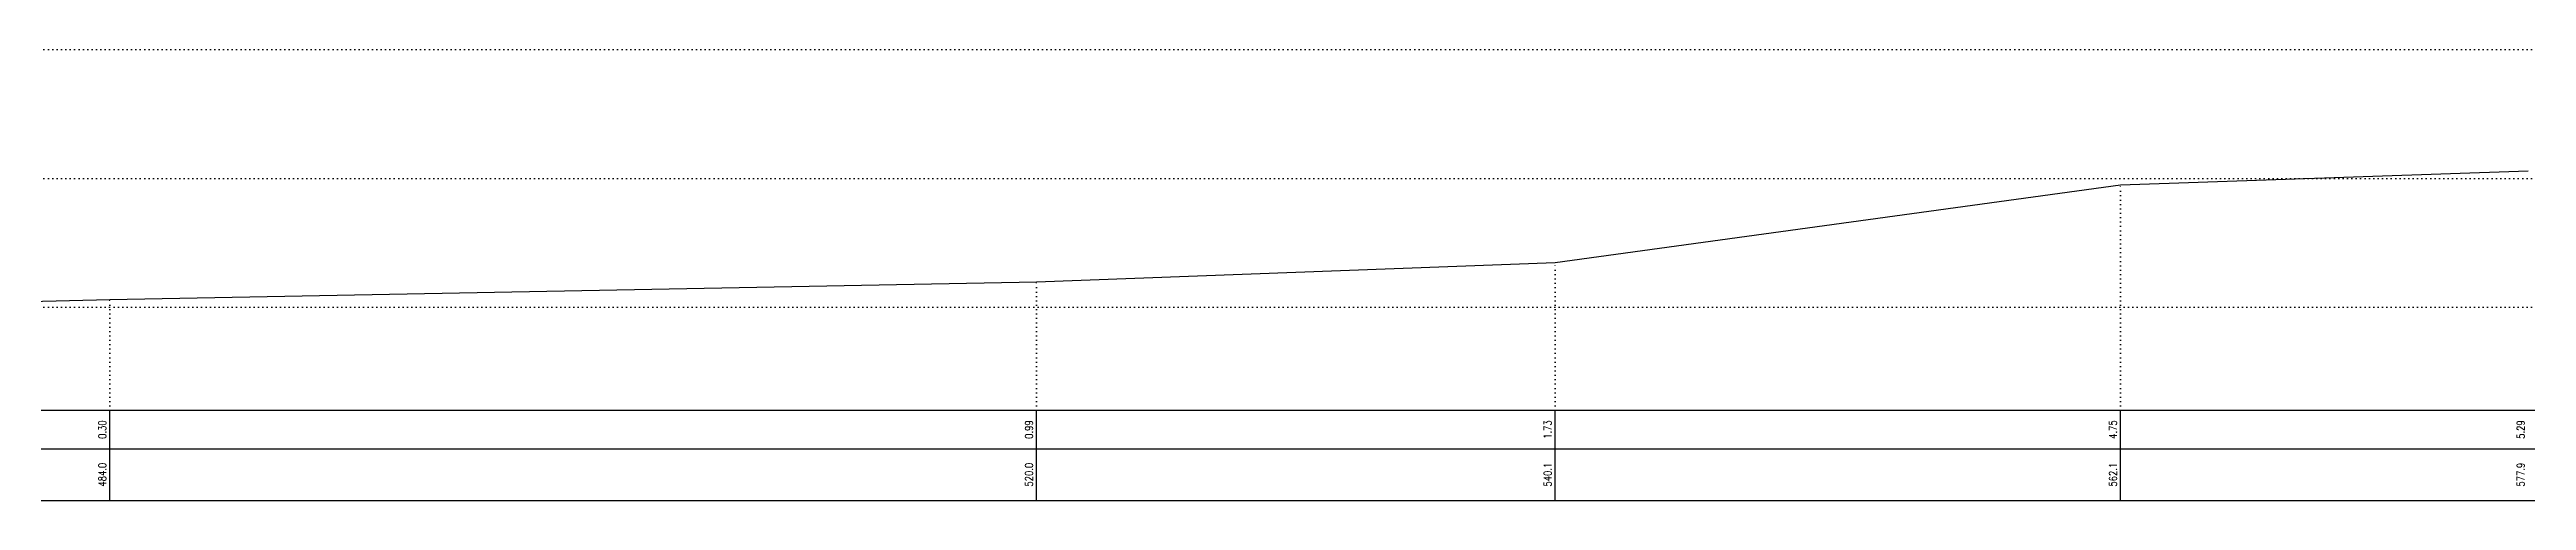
# Model space of a CAD drawing. Extents: x 391415 to 399140, y 3188456 to 3193760.
# Drawn here: x 396277 to 397238, y 3189266 to 3189441 of the extents above; entities that cross this region are included whole.
import ezdxf
from ezdxf.enums import TextEntityAlignment as Align

# ---------------------------------------------------------------- set-up
doc = ezdxf.new("R2010")
doc.units = 0
doc.linetypes.add('X4', pattern=[1.6, 0, -1.6])
for name, color, linetype in [('DMX', 1, 'CONTINUOUS'), ('zdm1', 2, 'CONTINUOUS'), ('ZDMT5', 3, 'CONTINUOUS')]:
    doc.layers.add(name, color=color, linetype=linetype)
doc.styles.add('HZ', font='rs.shx', dxfattribs={"width": 0.8, "bigfont": 'hztxt.shx'})

msp = doc.modelspace()

# ---------------------------------------------------------------- linework, layer by layer
at = {"layer": 'DMX', "linetype": 'Continuous', "flags": 128}
msp.add_lwpolyline([(395300.38, 3189341.12), (395580.91, 3189332.72), (395861.44, 3189333.29), (396080.86, 3189338.99), (396300.29, 3189344.47), (396659.98, 3189351.36), (396861.34, 3189358.78), (397080.77, 3189389.01), (397239.09, 3189394.44)], dxfattribs=at)
at = {"layer": 'zdm1', "linetype": 'X4'}
for p, q in [((391445.02, 3189441.49), (399139.6, 3189441.49)), ((391445.02, 3189391.49), (399139.6, 3189391.49)), ((391445.02, 3189341.49), (399139.6, 3189341.49))]:
    msp.add_line(p, q, dxfattribs=at)
at = {"layer": 'zdm1', "linetype": 'Continuous'}
for p, q in [((391460.02, 3189301.49), (399129.6, 3189301.49)), ((391415.02, 3189286.49), (399129.6, 3189286.49)), ((391415.02, 3189266.49), (399129.6, 3189266.49))]:
    msp.add_line(p, q, dxfattribs=at)
at = {"layer": 'ZDMT5', "linetype": 'X4'}
for p, q in [((397080.77, 3189301.49), (397080.77, 3189389.01)), ((396659.98, 3189301.49), (396659.98, 3189351.36)), ((396861.34, 3189301.49), (396861.34, 3189358.78)), ((396300.29, 3189301.49), (396300.29, 3189344.47))]:
    msp.add_line(p, q, dxfattribs=at)
at = {"layer": 'ZDMT5', "linetype": 'Continuous'}
for p, q in [((396300.29, 3189266.49), (396300.29, 3189301.49)), ((396659.98, 3189266.49), (396659.98, 3189301.49)), ((396861.34, 3189266.49), (396861.34, 3189301.49)), ((397080.77, 3189266.49), (397080.77, 3189301.49))]:
    msp.add_line(p, q, dxfattribs=at)

# ---------------------------------------------------------------- texts
at = {"layer": 'ZDMT5', "linetype": 'Continuous', "style": 'HZ', "width": 0.8}
for s, p in [('0.30', (396299.79, 3189293.99)), ('0.99', (396659.48, 3189293.99)), ('1.73', (396860.84, 3189293.99)), ('4.75', (397080.27, 3189293.99)), ('5.29', (397238.59, 3189293.99)), ('484.0', (396299.79, 3189276.49)), ('520.0', (396659.48, 3189276.49)), ('540.1', (396860.84, 3189276.49)), ('562.1', (397080.27, 3189276.49)), ('577.9', (397238.59, 3189276.49))]:
    msp.add_text(s, height=3, rotation=90, dxfattribs=at).set_placement(p, align=Align.BOTTOM_CENTER)

doc.saveas('drawing.dxf')
